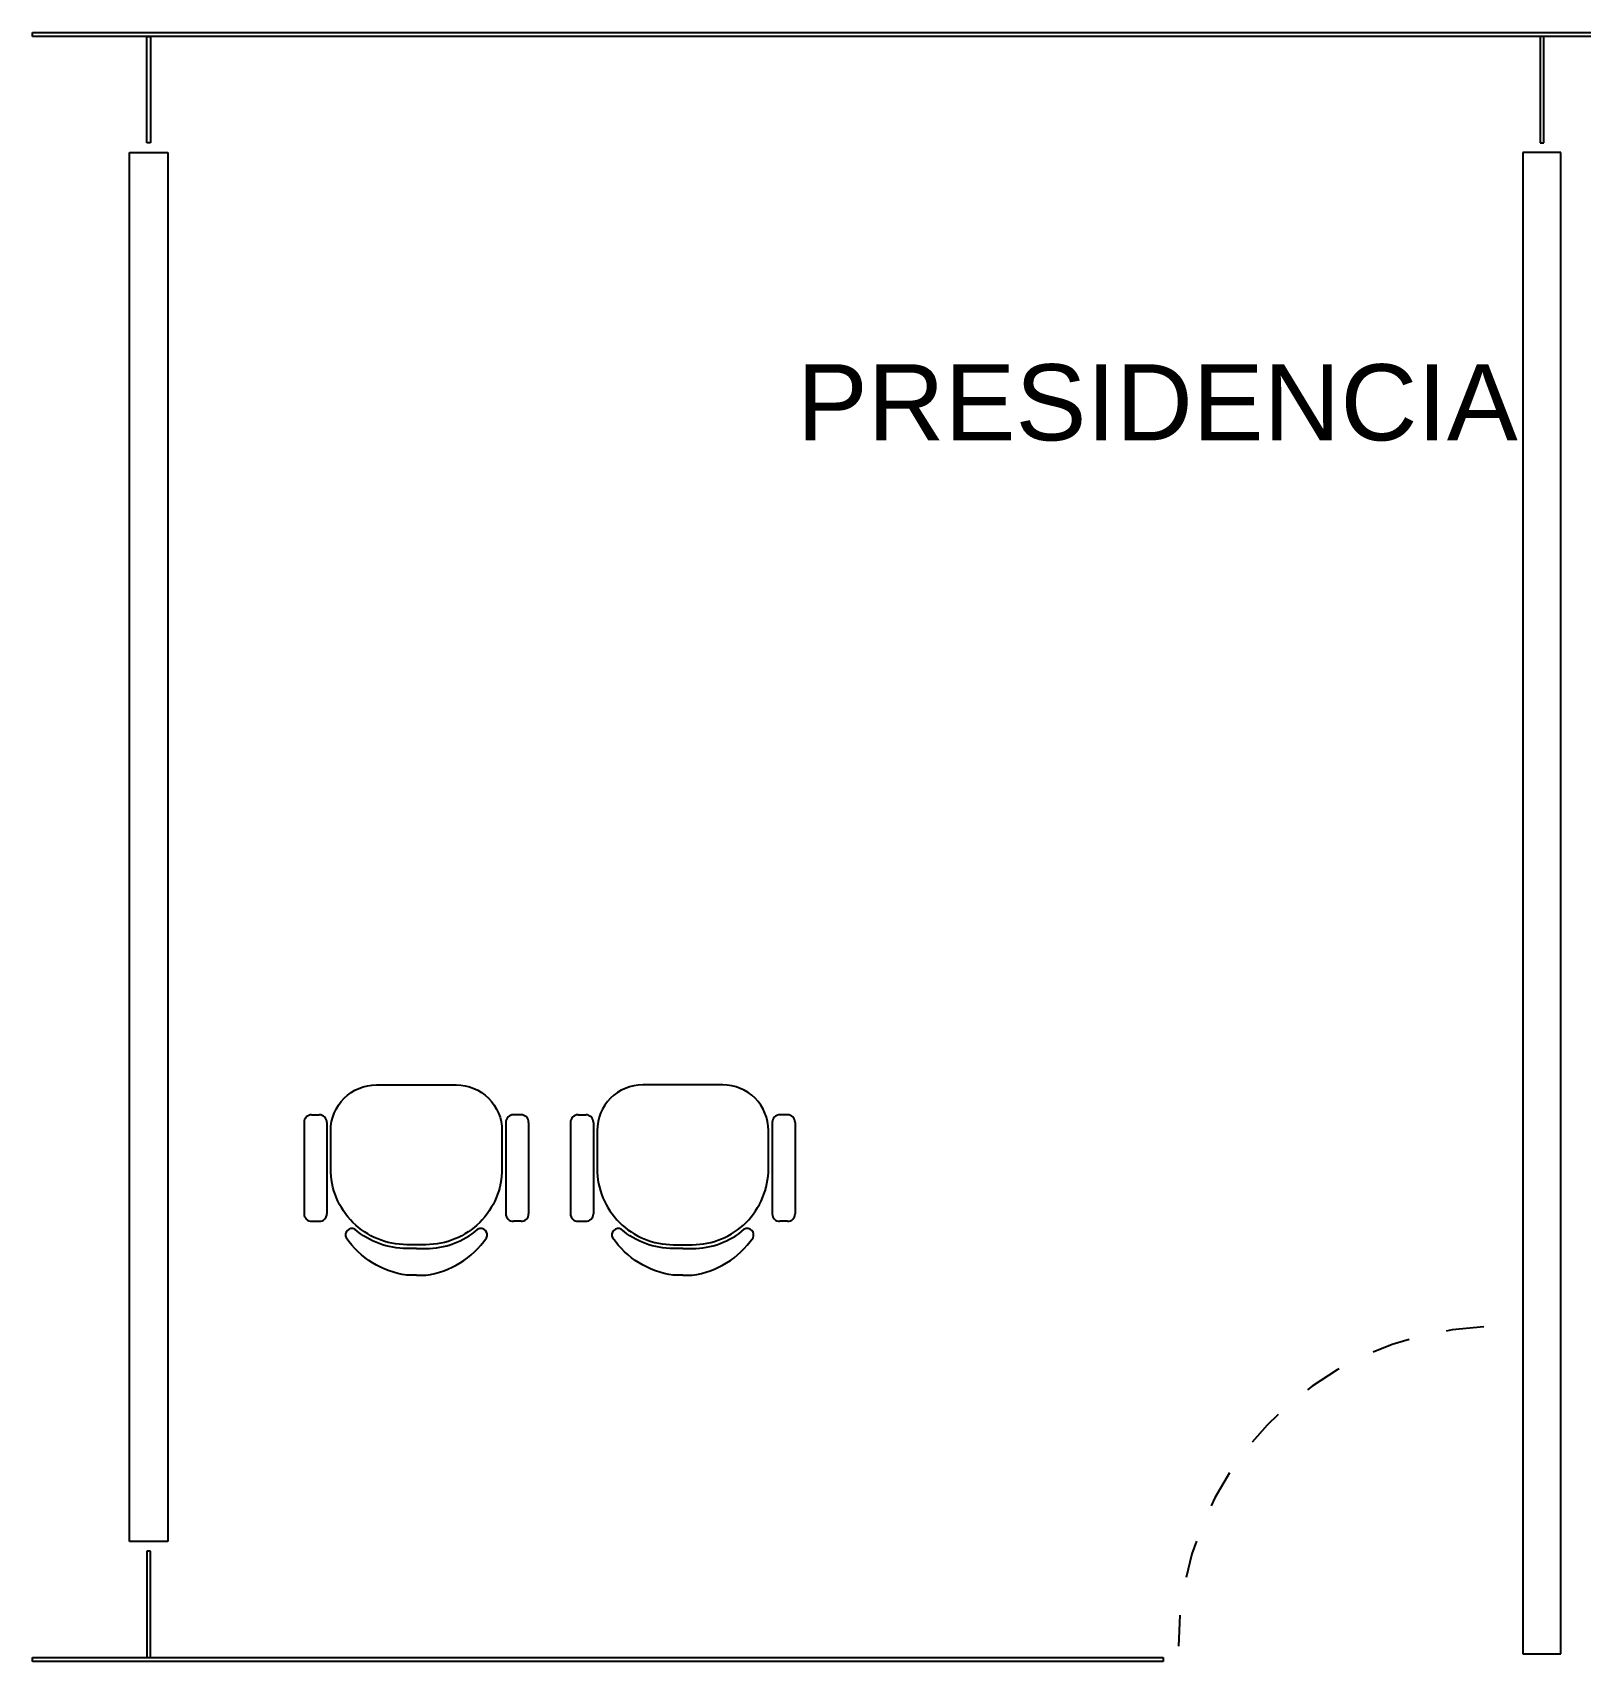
# Model space of a CAD drawing. Header units: millimetres. Extents: x 32.4 to 129.7, y 76.1 to 139.3.
# Drawn here: x 89.364 to 93.43, y 88.325 to 92.605 of the extents above; entities that cross this region are included whole.
import ezdxf

# ---------------------------------------------------------------- set-up
doc = ezdxf.new("R2010")
doc.units = ezdxf.units.MM
doc.linetypes.add('Hidden', pattern=[7.14375, 4.7625, -2.38125])
doc.linetypes.add('Hidden_2_', pattern=[0.007144, 0.004763, -0.002381])
for name, color, linetype in [('n carpinteria proyeccion', 7, 'Hidden'), ('n carpinteria vidrio', 7, 'Continuous'), ('n tabique', 7, 'Continuous'), ('Sectores', 3, 'Continuous')]:
    doc.layers.add(name, color=color, linetype=linetype)
doc.styles.add('MtXpl_Arial_Unicode_', font='ARIALUNI.ttf')

msp = doc.modelspace()

# ---------------------------------------------------------------- linework, layer by layer
for p, q in [((90.097336, 89.761844), (90.117336, 89.761844)), ((90.647336, 89.761844), (90.627336, 89.761844)), ((90.797336, 89.761844), (90.817336, 89.761844)), ((91.347336, 89.761844), (91.327336, 89.761844)), ((90.077336, 89.741844), (90.077336, 89.501844)), ((90.137336, 89.741844), (90.137336, 89.501844)), ((90.607336, 89.741844), (90.607336, 89.501844)), ((90.667336, 89.741844), (90.667336, 89.501844)), ((90.777336, 89.741844), (90.777336, 89.501844)), ((90.837336, 89.741844), (90.837336, 89.501844)), ((91.307336, 89.741844), (91.307336, 89.501844)), ((91.367336, 89.741844), (91.367336, 89.501844)), ((90.097336, 89.481844), (90.117336, 89.481844)), ((90.647336, 89.481844), (90.627336, 89.481844)), ((90.797336, 89.481844), (90.817336, 89.481844)), ((91.347336, 89.481844), (91.327336, 89.481844))]:
    msp.add_line(p, q)
for points in [[(90.147336, 89.620442), (90.147336, 89.720442, -0.414214), (90.267336, 89.840442), (90.477336, 89.840442, -0.414214), (90.597336, 89.720442), (90.597336, 89.620442, -0.414214), (90.397336, 89.420442), (90.347336, 89.420442, -0.414214)], [(91.297336, 89.620442), (91.297336, 89.720442, 0.414214), (91.177336, 89.840442), (90.967336, 89.840442, 0.414214), (90.847336, 89.720442), (90.847336, 89.620442, 0.414214), (91.047336, 89.420442), (91.097336, 89.420442, 0.414214)]]:
    msp.add_lwpolyline(points, format="xyb", close=True)
for points in [[(90.372336, 89.410442), (90.347336, 89.410442, -0.178789), (90.210821, 89.460869)], [(90.372336, 89.410442), (90.397336, 89.410442, 0.178789), (90.53385, 89.460869)], [(91.072336, 89.410442), (91.047336, 89.410442, -0.178789), (90.910821, 89.460869)], [(91.072336, 89.410442), (91.097336, 89.410442, 0.178789), (91.23385, 89.460869)], [(90.372336, 89.340442), (90.347336, 89.340442, -0.207449), (90.187911, 89.438298)], [(90.372336, 89.340442), (90.397336, 89.340442, 0.207449), (90.55676, 89.438298)], [(91.072336, 89.340442), (91.047336, 89.340442, -0.207449), (90.887911, 89.438298)], [(91.072336, 89.340442), (91.097336, 89.340442, 0.207449), (91.25676, 89.438298)]]:
    msp.add_lwpolyline(points, format="xyb")
for centre, radius, start, end in [((90.097336, 89.741844), 0.02, 90, 180), ((90.117336, 89.741844), 0.02, 0, 90), ((90.627336, 89.741844), 0.02, 90, 180), ((90.647336, 89.741844), 0.02, 0, 90), ((90.797336, 89.741844), 0.02, 90, 180), ((90.817336, 89.741844), 0.02, 0, 90), ((91.327336, 89.741844), 0.02, 90, 180), ((91.347336, 89.741844), 0.02, 0, 90), ((90.097336, 89.501844), 0.02, 180, 270), ((90.117336, 89.501844), 0.02, 270, 0), ((90.627336, 89.501844), 0.02, 180, 270), ((90.647336, 89.501844), 0.02, 270, 0), ((90.797336, 89.501844), 0.02, 180, 270), ((90.817336, 89.501844), 0.02, 270, 0), ((91.327336, 89.501844), 0.02, 180, 270), ((91.347336, 89.501844), 0.02, 270, 0), ((90.202936, 89.44596), 0.016866, 62.127554, 207.020488), ((90.541735, 89.44596), 0.016866, 332.979512, 117.872446), ((90.902936, 89.44596), 0.016866, 62.127554, 207.020488), ((91.241735, 89.44596), 0.016866, 332.979512, 117.872446)]:
    msp.add_arc(centre, radius, start, end)
at = {"layer": 'n carpinteria proyeccion', "linetype": 'Hidden_2_'}
msp.add_arc((93.214196, 88.365443), 0.84, 92.547318, 180, dxfattribs=at)
at = {"layer": 'n carpinteria vidrio'}
for p, q in [((89.364196, 92.595442), (89.364196, 92.605442)), ((89.364196, 92.605442), (98.769196, 92.605442)), ((98.769196, 92.595442), (89.364196, 92.595442)), ((89.664196, 92.595442), (89.674196, 92.595442)), ((89.664196, 92.315417), (89.664196, 92.595442)), ((89.674196, 92.595442), (89.674196, 92.315417)), ((93.334196, 92.595442), (93.324196, 92.595442)), ((93.324196, 92.595442), (93.324196, 92.315417)), ((93.334196, 92.315417), (93.334196, 92.595442)), ((89.674196, 92.315417), (89.664196, 92.315417)), ((93.324196, 92.315417), (93.334196, 92.315417)), ((89.674196, 88.615468), (89.664196, 88.615468)), ((89.664196, 88.615468), (89.664196, 88.335442)), ((89.674196, 88.335442), (89.674196, 88.615468)), ((89.364196, 88.325442), (89.364196, 88.335442)), ((89.364196, 88.335442), (92.334196, 88.335442)), ((92.334196, 88.325442), (89.364196, 88.325442)), ((89.664196, 88.335442), (89.674196, 88.335442)), ((92.334196, 88.335442), (92.334196, 88.325442))]:
    msp.add_line(p, q, dxfattribs=at)
at = {"layer": 'n tabique'}
for p, q in [((89.619196, 88.640468), (89.619196, 92.290417)), ((89.619196, 92.290417), (89.719196, 92.290417)), ((89.719196, 92.290417), (89.719196, 88.640468)), ((93.379196, 92.290417), (93.279196, 92.290417)), ((93.279196, 92.290417), (93.279196, 88.345442)), ((93.379196, 88.345442), (93.379196, 92.290417)), ((89.719196, 88.640468), (89.619196, 88.640468)), ((93.279196, 88.345442), (93.379196, 88.345442))]:
    msp.add_line(p, q, dxfattribs=at)

# ---------------------------------------------------------------- texts
at = {"layer": 'Sectores', "style": 'MtXpl_Arial_Unicode_'}
msp.add_text('PRESIDENCIA', height=0.2, dxfattribs=at).set_placement((91.371894, 91.533939))

doc.saveas('drawing.dxf')
